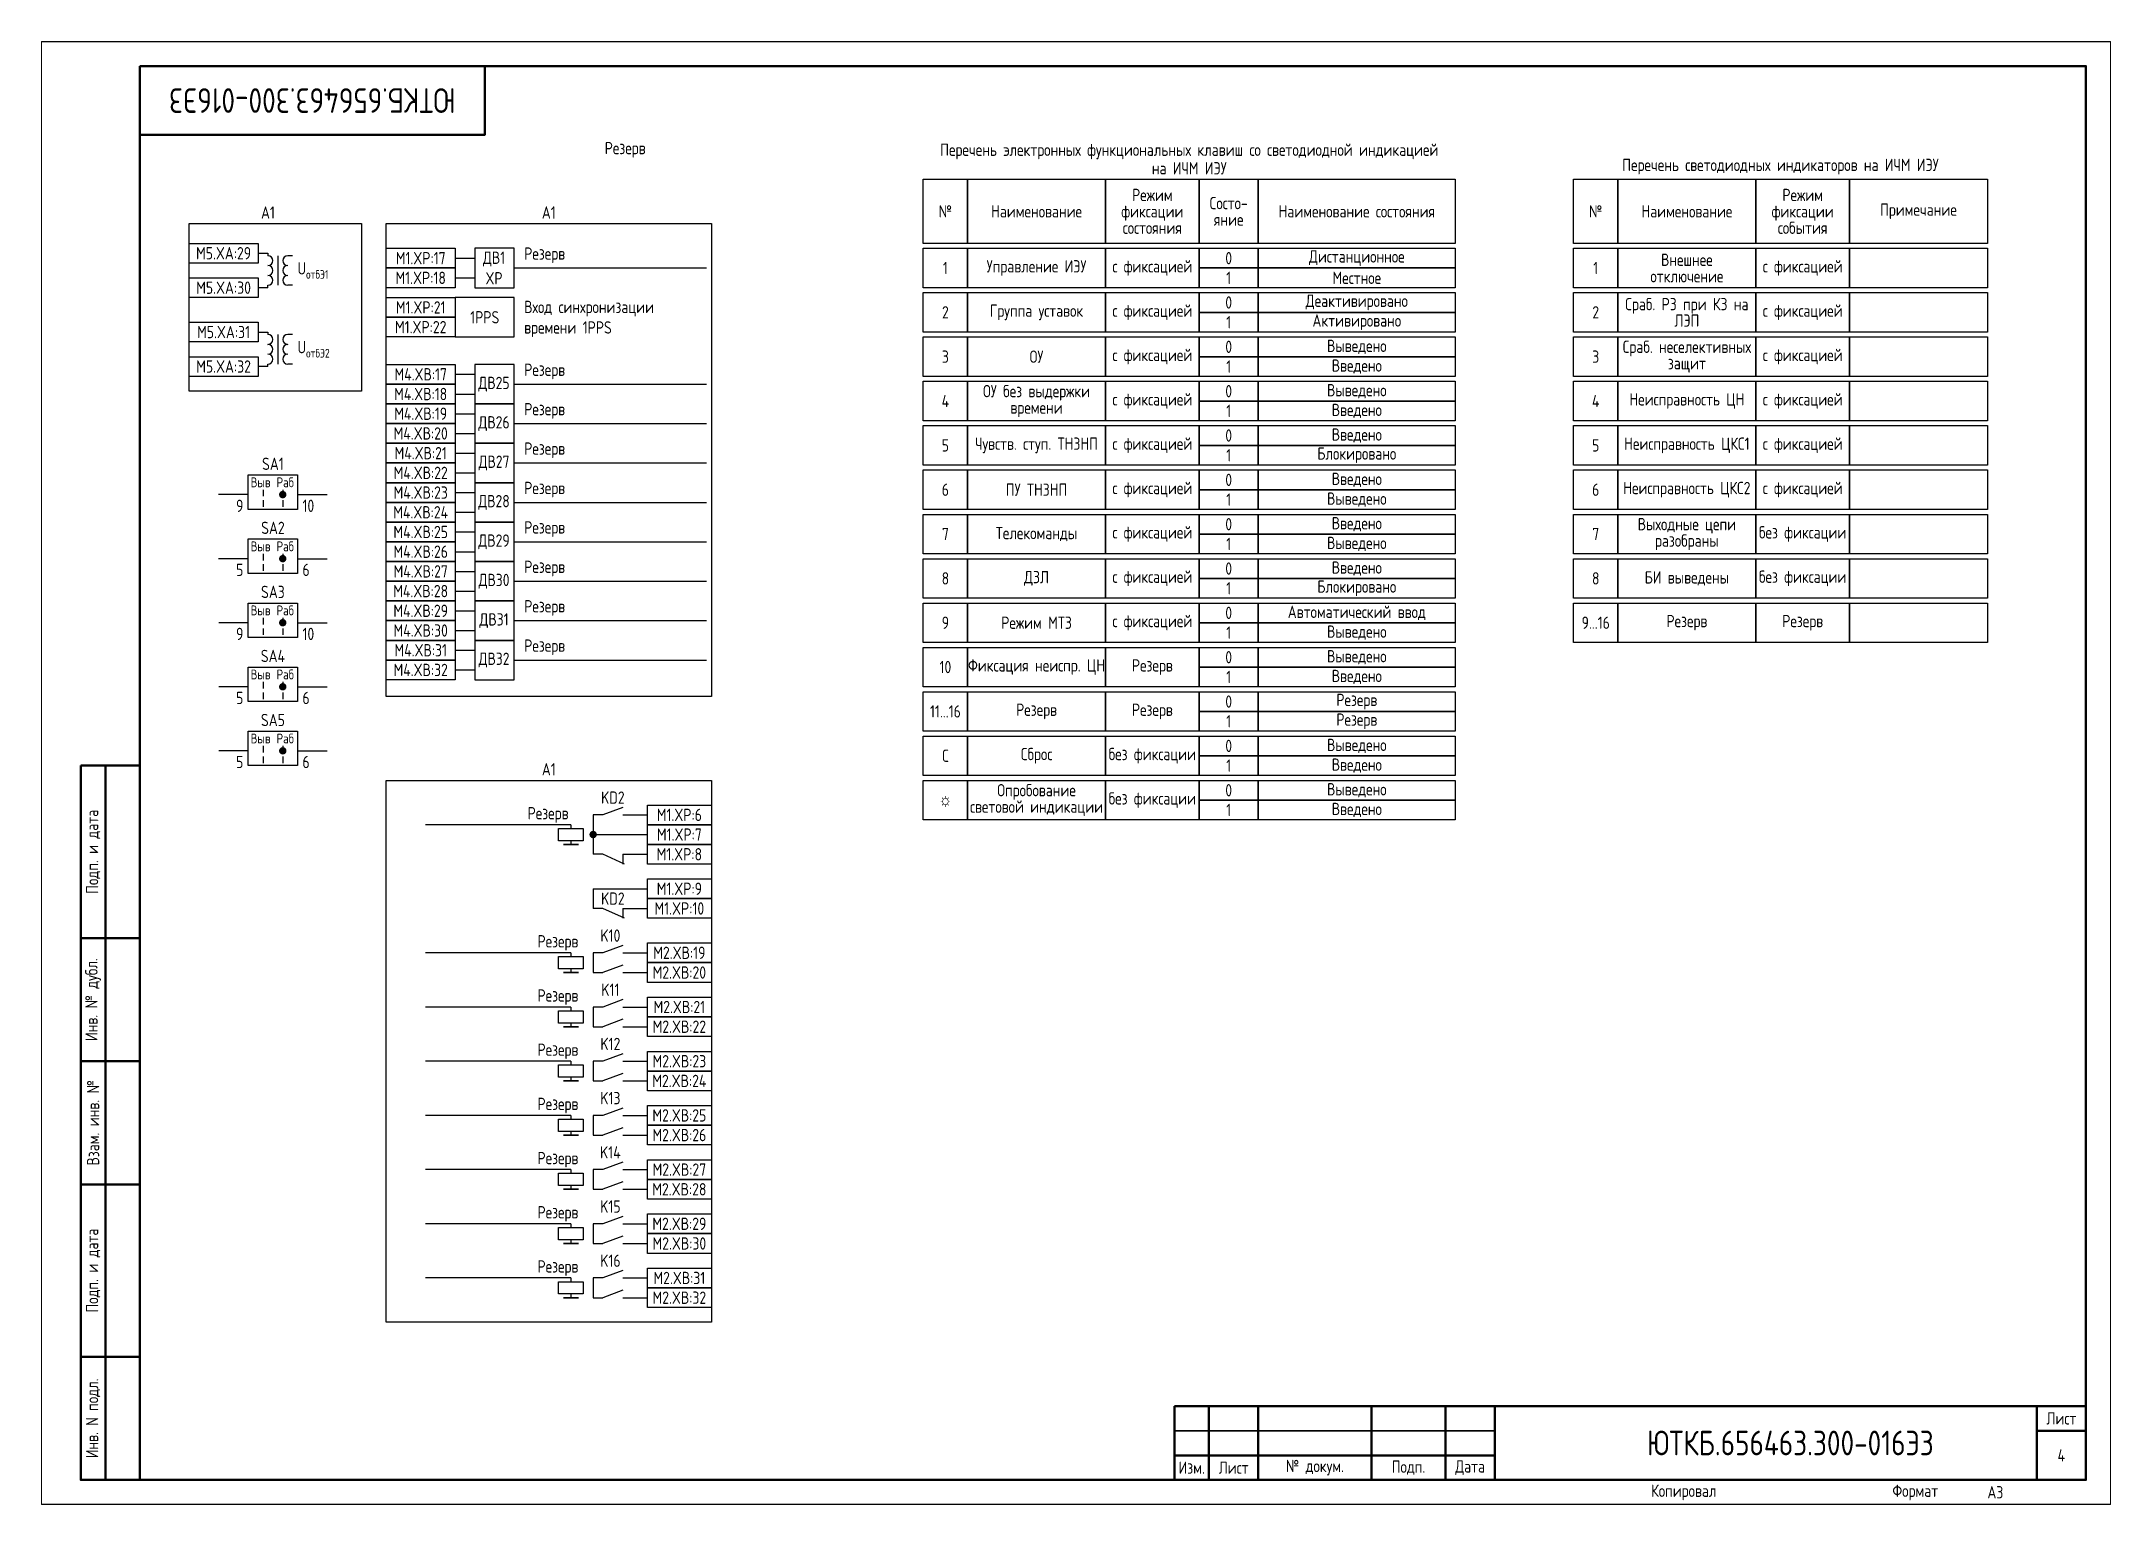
# Paper-space layout 'Лист4' of a CAD drawing. Header units: millimetres, sheet in inches. Extents: x 101.3 to 124.9, y 96.7 to 113.3.
# The model-space entities are those that its viewports show. They can reach past a viewport. Long polylines and large blocks are cut down to what shows.
import ezdxf

# ---------------------------------------------------------------- set-up
doc = ezdxf.new("R2010")
doc.units = ezdxf.units.MM
doc.styles.add('Gost type A_2.5', font='GOST_0.TTF', dxfattribs={"height": 2.5})
doc.styles.add('Gost_type_A', font='GOST_0.TTF')

# ---------------------------------------------------------------- blocks, each defined once
blk = doc.blocks.new('Формат_А3')
blk.add_lwpolyline([(-420, 297), (0, 297), (0, 0), (-420, 0)], close=True)
at = {"lineweight": 50}
blk.add_lwpolyline([(-400, 292), (-5, 292), (-5, 5), (-400, 5)], close=True, dxfattribs=at)
blk = doc.blocks.new('Штамп левый нижний')
at = {"lineweight": 50}
for points in [[(-12, 145), (-7, 145), (-7, 110), (-12, 110)], [(-7, 145), (0, 145), (0, 110), (-7, 110)], [(-12, 110), (-7, 110), (-7, 85), (-12, 85)], [(-7, 110), (0, 110), (0, 85), (-7, 85)], [(-12, 85), (-7, 85), (-7, 60), (-12, 60)], [(-7, 85), (0, 85), (0, 60), (-7, 60)], [(-12, 60), (-7, 60), (-7, 25), (-12, 25)], [(-7, 60), (0, 60), (0, 25), (-7, 25)], [(-12, 25), (-7, 25), (-7, 0), (-12, 0)], [(-7, 25), (0, 25), (0, 0), (-7, 0)]]:
    blk.add_lwpolyline(points, close=True, dxfattribs=at)
at = {"char_height": 2.5, "attachment_point": 5, "rotation": 90, "style": 'Gost_type_A'}
for s, insert, width in [('Подп. и дата', (-9.5, 127.5), 35), ('Инв. № дубл.', (-9.5, 97.5), 25), ('Взам. инв. №', (-9.5, 72.5), 25), ('Подп. и дата', (-9.5, 42.5), 35), ('Инв. N подл.', (-9.5, 12.5), 25)]:
    blk.add_mtext(s, dxfattribs=dict(at, insert=insert, width=width))
blk = doc.blocks.new('Штамп малый нижний')
at = {"lineweight": 50}
for points in [[(-185, 15), (-178, 15), (-178, 5), (-185, 5)], [(-178, 15), (-168, 15), (-168, 5), (-178, 5)], [(-168, 15), (-145, 15), (-145, 5), (-168, 5)], [(-145, 15), (-130, 15), (-130, 5), (-145, 5)], [(-130, 15), (-120, 15), (-120, 5), (-130, 5)], [(-120, 15), (-10, 15), (-10, 0), (-120, 0)], [(-10, 15), (0, 15), (0, 10), (-10, 10)], [(-10, 10), (0, 10), (0, 0), (-10, 0)], [(-185, 5), (-178, 5), (-178, 0), (-185, 0)], [(-178, 5), (-168, 5), (-168, 0), (-178, 0)], [(-168, 5), (-145, 5), (-145, 0), (-168, 0)], [(-145, 5), (-130, 5), (-130, 0), (-145, 0)], [(-130, 5), (-120, 5), (-120, 0), (-130, 0)]]:
    blk.add_lwpolyline(points, close=True, dxfattribs=at)
for points in [[(-185, 15), (-178, 15), (-178, 10), (-185, 10)], [(-178, 15), (-168, 15), (-168, 10), (-178, 10)], [(-168, 15), (-145, 15), (-145, 10), (-168, 10)], [(-145, 15), (-130, 15), (-130, 10), (-145, 10)], [(-130, 15), (-120, 15), (-120, 10), (-130, 10)], [(-185, 10), (-178, 10), (-178, 5), (-185, 5)], [(-178, 10), (-168, 10), (-168, 5), (-178, 5)], [(-168, 10), (-145, 10), (-145, 5), (-168, 5)], [(-145, 10), (-130, 10), (-130, 5), (-145, 5)], [(-130, 10), (-120, 10), (-120, 5), (-130, 5)]]:
    blk.add_lwpolyline(points, close=True)
at = {"char_height": 2.5, "style": 'Gost_type_A'}
for s, insert, width, attachment_point in [('Лист', (-5, 12.5), 10, 5), ('Изм.', (-181.5, 2.5), 7, 5), ('Лист', (-173, 2.5), 10, 5), ('№ докум.', (-156.5, 2.5), 23, 5), ('Подп.', (-137.5, 2.5), 15, 5), ('Дата', (-125, 2.5), 10, 5), ('Копировал', (-75, -2.53), 13.1202, 6), ('Формат', (-30, -2.53), 13.1202, 6)]:
    blk.add_mtext(s, dxfattribs=dict(at, insert=insert, width=width, attachment_point=attachment_point))
blk = doc.blocks.new('Штамп угловой верхний')
at = {"lineweight": 50}
blk.add_lwpolyline([(0, 0), (70, 0), (70, -14), (0, -14)], close=True, dxfattribs=at)
blk = doc.blocks.new('POINT')
at = {"const_width": 0.75}
blk.add_lwpolyline([(-0.375, 0, 1), (0.375, 0, 1)], format="xyb", close=True, dxfattribs=at)
blk = doc.blocks.new('Переключатель_положение')
for p, q in [((2, 1), (2, -0.34)), ((2, -1.14), (2, -2.49))]:
    blk.add_line(p, q)

msp = doc.modelspace()

# ---------------------------------------------------------------- linework, layer by layer
at = {"ltscale": 4}
for p, q in [((1304, 254), (1306, 254)), ((1306, 254), (1306, 253.5)), ((1306, 254), (1306, 253.5)), ((1308, 253.5), (1308, 249.5)), ((1311, 253.5), (1310, 253.5)), ((1308, 251.5), (1308, 247.5)), ((1306, 247), (1304, 247)), ((1306, 247), (1306, 247.5)), ((1311, 247.5), (1310, 247.5)), ((1304, 238), (1306, 238)), ((1306, 238), (1306, 237.5)), ((1306, 238), (1306, 237.5)), ((1308, 237.5), (1308, 233.5)), ((1308, 235.5), (1308, 231.5)), ((1311, 237.5), (1310, 237.5)), ((1306, 231), (1306, 231.5)), ((1311, 231.5), (1310, 231.5)), ((1306, 231), (1304, 231)), ((1302, 205), (1295.99, 205)), ((1312, 205), (1318.01, 205)), ((1302, 192), (1295.99, 192)), ((1312, 192), (1318.01, 192)), ((1302, 179), (1296, 179)), ((1312, 179), (1318, 179)), ((1302, 166), (1296, 166)), ((1312, 166), (1318.01, 166)), ((1302, 153), (1296, 153)), ((1312, 153), (1318.01, 153))]:
    msp.add_line(p, q, dxfattribs=at)
for p, q in [((1344, 253), (1348, 253)), ((1344, 249), (1348, 249)), ((1356, 251), (1395, 251)), ((1344, 229.42), (1348, 229.42)), ((1356, 227.42), (1395, 227.42)), ((1344, 225.42), (1348, 225.42)), ((1344, 221.42), (1348, 221.42)), ((1356, 219.42), (1395, 219.42)), ((1344, 217.42), (1348, 217.42)), ((1344, 213.42), (1348, 213.42)), ((1356, 211.42), (1395, 211.42)), ((1344, 209.42), (1348, 209.42)), ((1344, 205.42), (1348, 205.42)), ((1356, 203.42), (1395, 203.42)), ((1344, 201.42), (1348, 201.42)), ((1344, 197.42), (1348, 197.42)), ((1344, 193.42), (1348, 193.42)), ((1356, 195.42), (1395, 195.42)), ((1344, 189.42), (1348, 189.42)), ((1344, 185.42), (1348, 185.42)), ((1356, 187.42), (1395, 187.42)), ((1344, 181.42), (1348, 181.42)), ((1344, 177.42), (1348, 177.42)), ((1356, 179.42), (1395, 179.42)), ((1344, 173.42), (1348, 173.42)), ((1344, 169.42), (1348, 169.42)), ((1356, 171.42), (1395, 171.42)), ((1367.5, 138), (1338, 138)), ((1367.5, 138), (1367.5, 137.25)), ((1367.5, 134.75), (1367.5, 134)), ((1378, 132), (1378, 130)), ((1372, 125), (1372, 121)), ((1378, 121), (1378, 119)), ((1367.5, 112), (1338, 112)), ((1367.5, 112), (1367.5, 111.25)), ((1367.5, 108.75), (1367.5, 108)), ((1367.5, 101), (1338, 101)), ((1367.5, 101), (1367.5, 100.25)), ((1367.5, 97.75), (1367.5, 97)), ((1367.5, 90), (1338, 90)), ((1367.5, 90), (1367.5, 89.25)), ((1367.5, 86.75), (1367.5, 86)), ((1367.5, 79), (1338, 79)), ((1367.5, 79), (1367.5, 78.25)), ((1367.5, 75.75), (1367.5, 75)), ((1367.5, 68), (1338, 68)), ((1367.5, 68), (1367.5, 67.25)), ((1367.5, 64.75), (1367.5, 64)), ((1367.5, 57), (1338, 57)), ((1367.5, 57), (1367.5, 56.25)), ((1367.5, 53.75), (1367.5, 53)), ((1367.5, 46), (1338, 46)), ((1367.5, 46), (1367.5, 45.25)), ((1367.5, 42.75), (1367.5, 42))]:
    msp.add_line(p, q)
at = {"ltscale": 1.08}
for p, q in [((1374, 140), (1372, 140)), ((1372, 140), (1372, 132)), ((1378, 140), (1383, 140)), ((1372, 136), (1383, 136)), ((1374, 132), (1372, 132)), ((1378, 132), (1383, 132)), ((1372, 125), (1383, 125)), ((1374, 121), (1372, 121)), ((1378, 121), (1383, 121)), ((1374, 112), (1372, 112)), ((1372, 112), (1372, 108)), ((1378, 112), (1383, 112)), ((1372, 108), (1374, 108)), ((1378, 108), (1383, 108)), ((1374, 101), (1372, 101)), ((1372, 101), (1372, 97)), ((1378, 101), (1383, 101)), ((1372, 97), (1374, 97)), ((1378, 97), (1383, 97)), ((1374, 90), (1372, 90)), ((1372, 90), (1372, 86)), ((1378, 90), (1383, 90)), ((1372, 86), (1374, 86)), ((1378, 86), (1383, 86)), ((1374, 79), (1372, 79)), ((1372, 79), (1372, 75)), ((1378, 79), (1383, 79)), ((1372, 75), (1374, 75)), ((1378, 75), (1383, 75)), ((1374, 68), (1372, 68)), ((1372, 68), (1372, 64)), ((1378, 68), (1383, 68)), ((1372, 64), (1374, 64)), ((1378, 64), (1383, 64)), ((1374, 57), (1372, 57)), ((1372, 57), (1372, 53)), ((1378, 57), (1383, 57)), ((1372, 53), (1374, 53)), ((1378, 53), (1383, 53)), ((1374, 46), (1372, 46)), ((1372, 46), (1372, 42)), ((1378, 46), (1383, 46)), ((1372, 42), (1374, 42)), ((1378, 42), (1383, 42))]:
    msp.add_line(p, q, dxfattribs=at)
at = {"ltscale": 4.32}
for p, q in [((1378, 141.5), (1374, 140)), ((1378.39, 130), (1374, 132)), ((1378.39, 119), (1374, 121)), ((1378, 113.5), (1374, 112)), ((1378, 109.5), (1374, 108)), ((1378, 102.5), (1374, 101)), ((1378, 98.5), (1374, 97)), ((1378, 91.5), (1374, 90)), ((1378, 87.5), (1374, 86)), ((1378, 80.5), (1374, 79)), ((1378, 76.5), (1374, 75)), ((1378, 69.5), (1374, 68)), ((1378, 65.5), (1374, 64)), ((1378, 58.5), (1374, 57)), ((1378, 54.5), (1374, 53)), ((1378, 47.5), (1374, 46)), ((1378, 43.5), (1374, 42))]:
    msp.add_line(p, q, dxfattribs=at)
for points in [[(1977, 420), (1977, 0), (1680, 0), (1680, 420)], [(1439, 269), (1448, 269), (1448, 256), (1439, 256)], [(1448, 269), (1476, 269), (1476, 256), (1448, 256)], [(1476, 269), (1495, 269), (1495, 256), (1476, 256)], [(1495, 269), (1507, 269), (1507, 256), (1495, 256)], [(1507, 269), (1547, 269), (1547, 256), (1507, 256)], [(1571, 269), (1580, 269), (1580, 256), (1571, 256)], [(1580, 269), (1608, 269), (1608, 256), (1580, 256)], [(1608, 269), (1627, 269), (1627, 256), (1608, 256)], [(1627, 269), (1655, 269), (1655, 256), (1627, 256)], [(1290, 260), (1325, 260), (1325, 226), (1290, 226)], [(1330, 260), (1396, 260), (1396, 164), (1330, 164)], [(1290, 256), (1304, 256), (1304, 252), (1290, 252)], [(1330, 255), (1344, 255), (1344, 251), (1330, 251)], [(1439, 255), (1448, 255), (1448, 247), (1439, 247)], [(1448, 255), (1476, 255), (1476, 247), (1448, 247)], [(1476, 255), (1495, 255), (1495, 247), (1476, 247)], [(1495, 255), (1507, 255), (1507, 251), (1495, 251)], [(1507, 255), (1547, 255), (1547, 251), (1507, 251)], [(1571, 255), (1580, 255), (1580, 247), (1571, 247)], [(1580, 255), (1608, 255), (1608, 247), (1580, 247)], [(1608, 255), (1627, 255), (1627, 247), (1608, 247)], [(1627, 255), (1655, 255), (1655, 247), (1627, 247)], [(1290, 249), (1304, 249), (1304, 245), (1290, 245)], [(1330, 251), (1344, 251), (1344, 247), (1330, 247)], [(1495, 251), (1507, 251), (1507, 247), (1495, 247)], [(1507, 251), (1547, 251), (1547, 247), (1507, 247)], [(1330, 245), (1344, 245), (1344, 241), (1330, 241)], [(1439, 246), (1448, 246), (1448, 238), (1439, 238)], [(1448, 246), (1476, 246), (1476, 238), (1448, 238)], [(1476, 246), (1495, 246), (1495, 238), (1476, 238)], [(1495, 246), (1507, 246), (1507, 242), (1495, 242)], [(1507, 246), (1547, 246), (1547, 242), (1507, 242)], [(1571, 246), (1580, 246), (1580, 238), (1571, 238)], [(1580, 246), (1608, 246), (1608, 238), (1580, 238)], [(1608, 246), (1627, 246), (1627, 238), (1608, 238)], [(1627, 246), (1655, 246), (1655, 238), (1627, 238)], [(1290, 240), (1304, 240), (1304, 236), (1290, 236)], [(1330, 241), (1344, 241), (1344, 237), (1330, 237)], [(1495, 242), (1507, 242), (1507, 238), (1495, 238)], [(1507, 242), (1547, 242), (1547, 238), (1507, 238)], [(1439, 237), (1448, 237), (1448, 229), (1439, 229)], [(1448, 237), (1476, 237), (1476, 229), (1448, 229)], [(1476, 237), (1495, 237), (1495, 229), (1476, 229)], [(1495, 237), (1507, 237), (1507, 233), (1495, 233)], [(1507, 237), (1547, 237), (1547, 233), (1507, 233)], [(1571, 237), (1580, 237), (1580, 229), (1571, 229)], [(1580, 237), (1608, 237), (1608, 229), (1580, 229)], [(1608, 237), (1627, 237), (1627, 229), (1608, 229)], [(1627, 237), (1655, 237), (1655, 229), (1627, 229)], [(1290, 233), (1304, 233), (1304, 229), (1290, 229)], [(1330, 231.42), (1344, 231.42), (1344, 227.42), (1330, 227.42)], [(1495, 233), (1507, 233), (1507, 229), (1495, 229)], [(1507, 233), (1547, 233), (1547, 229), (1507, 229)], [(1330, 227.42), (1344, 227.42), (1344, 223.42), (1330, 223.42)], [(1439, 228), (1448, 228), (1448, 220), (1439, 220)], [(1448, 228), (1476, 228), (1476, 220), (1448, 220)], [(1476, 228), (1495, 228), (1495, 220), (1476, 220)], [(1495, 228), (1507, 228), (1507, 224), (1495, 224)], [(1507, 228), (1547, 228), (1547, 224), (1507, 224)], [(1571, 228), (1580, 228), (1580, 220), (1571, 220)], [(1580, 228), (1608, 228), (1608, 220), (1580, 220)], [(1608, 228), (1627, 228), (1627, 220), (1608, 220)], [(1627, 228), (1655, 228), (1655, 220), (1627, 220)], [(1330, 223.42), (1344, 223.42), (1344, 219.42), (1330, 219.42)], [(1495, 224), (1507, 224), (1507, 220), (1495, 220)], [(1507, 224), (1547, 224), (1547, 220), (1507, 220)], [(1330, 219.42), (1344, 219.42), (1344, 215.42), (1330, 215.42)], [(1439, 219), (1448, 219), (1448, 211), (1439, 211)], [(1448, 219), (1476, 219), (1476, 211), (1448, 211)], [(1476, 219), (1495, 219), (1495, 211), (1476, 211)], [(1495, 219), (1507, 219), (1507, 215), (1495, 215)], [(1507, 219), (1547, 219), (1547, 215), (1507, 215)], [(1571, 219), (1580, 219), (1580, 211), (1571, 211)], [(1580, 219), (1608, 219), (1608, 211), (1580, 211)], [(1608, 219), (1627, 219), (1627, 211), (1608, 211)], [(1627, 219), (1655, 219), (1655, 211), (1627, 211)], [(1330, 215.42), (1344, 215.42), (1344, 211.42), (1330, 211.42)], [(1495, 215), (1507, 215), (1507, 211), (1495, 211)], [(1507, 215), (1547, 215), (1547, 211), (1507, 211)], [(1330, 211.42), (1344, 211.42), (1344, 207.42), (1330, 207.42)], [(1439, 210), (1448, 210), (1448, 202), (1439, 202)], [(1448, 210), (1476, 210), (1476, 202), (1448, 202)], [(1476, 210), (1495, 210), (1495, 202), (1476, 202)], [(1495, 210), (1507, 210), (1507, 206), (1495, 206)], [(1507, 210), (1547, 210), (1547, 206), (1507, 206)], [(1302, 209), (1312, 209), (1312, 202), (1302, 202)], [(1330, 207.42), (1344, 207.42), (1344, 203.42), (1330, 203.42)], [(1495, 206), (1507, 206), (1507, 202), (1495, 202)], [(1507, 206), (1547, 206), (1547, 202), (1507, 202)], [(1571, 210), (1580, 210), (1580, 202), (1571, 202)], [(1580, 210), (1608, 210), (1608, 202), (1580, 202)], [(1608, 210), (1627, 210), (1627, 202), (1608, 202)], [(1627, 210), (1655, 210), (1655, 202), (1627, 202)], [(1330, 203.42), (1344, 203.42), (1344, 199.42), (1330, 199.42)], [(1330, 199.42), (1344, 199.42), (1344, 195.42), (1330, 195.42)], [(1439, 201), (1448, 201), (1448, 193), (1439, 193)], [(1448, 201), (1476, 201), (1476, 193), (1448, 193)], [(1476, 201), (1495, 201), (1495, 193), (1476, 193)], [(1495, 201), (1507, 201), (1507, 197), (1495, 197)], [(1507, 201), (1547, 201), (1547, 197), (1507, 197)], [(1571, 201), (1580, 201), (1580, 193), (1571, 193)], [(1580, 201), (1608, 201), (1608, 193), (1580, 193)], [(1608, 201), (1627, 201), (1627, 193), (1608, 193)], [(1627, 201), (1655, 201), (1655, 193), (1627, 193)], [(1302, 196), (1312, 196), (1312, 189), (1302, 189)], [(1330, 195.42), (1344, 195.42), (1344, 191.42), (1330, 191.42)], [(1495, 197), (1507, 197), (1507, 193), (1495, 193)], [(1507, 197), (1547, 197), (1547, 193), (1507, 193)], [(1330, 191.42), (1344, 191.42), (1344, 187.42), (1330, 187.42)], [(1439, 192), (1448, 192), (1448, 184), (1439, 184)], [(1448, 192), (1476, 192), (1476, 184), (1448, 184)], [(1476, 192), (1495, 192), (1495, 184), (1476, 184)], [(1495, 192), (1507, 192), (1507, 188), (1495, 188)], [(1507, 192), (1547, 192), (1547, 188), (1507, 188)], [(1571, 192), (1580, 192), (1580, 184), (1571, 184)], [(1580, 192), (1608, 192), (1608, 184), (1580, 184)], [(1608, 192), (1627, 192), (1627, 184), (1608, 184)], [(1627, 192), (1655, 192), (1655, 184), (1627, 184)], [(1330, 187.42), (1344, 187.42), (1344, 183.42), (1330, 183.42)], [(1495, 188), (1507, 188), (1507, 184), (1495, 184)], [(1507, 188), (1547, 188), (1547, 184), (1507, 184)], [(1302, 183), (1312, 183), (1312, 176), (1302, 176)], [(1330, 183.42), (1344, 183.42), (1344, 179.42), (1330, 179.42)], [(1439, 183), (1448, 183), (1448, 175), (1439, 175)], [(1448, 183), (1476, 183), (1476, 175), (1448, 175)], [(1476, 183), (1495, 183), (1495, 175), (1476, 175)], [(1495, 183), (1507, 183), (1507, 179), (1495, 179)], [(1507, 183), (1547, 183), (1547, 179), (1507, 179)], [(1571, 183), (1580, 183), (1580, 175), (1571, 175)], [(1580, 183), (1608, 183), (1608, 175), (1580, 175)], [(1608, 183), (1627, 183), (1627, 175), (1608, 175)], [(1627, 183), (1655, 183), (1655, 175), (1627, 175)], [(1330, 179.42), (1344, 179.42), (1344, 175.42), (1330, 175.42)], [(1495, 179), (1507, 179), (1507, 175), (1495, 175)], [(1507, 179), (1547, 179), (1547, 175), (1507, 175)], [(1330, 175.42), (1344, 175.42), (1344, 171.42), (1330, 171.42)], [(1439, 174), (1448, 174), (1448, 166), (1439, 166)], [(1448, 174), (1476, 174), (1476, 166), (1448, 166)], [(1476, 174), (1495, 174), (1495, 166), (1476, 166)], [(1495, 174), (1507, 174), (1507, 170), (1495, 170)], [(1507, 174), (1547, 174), (1547, 170), (1507, 170)], [(1302, 170), (1312, 170), (1312, 163), (1302, 163)], [(1330, 171.42), (1344, 171.42), (1344, 167.42), (1330, 167.42)], [(1495, 170), (1507, 170), (1507, 166), (1495, 166)], [(1507, 170), (1547, 170), (1547, 166), (1507, 166)], [(1439, 165), (1448, 165), (1448, 157), (1439, 157)], [(1448, 165), (1476, 165), (1476, 157), (1448, 157)], [(1476, 165), (1495, 165), (1495, 157), (1476, 157)], [(1495, 165), (1507, 165), (1507, 161), (1495, 161)], [(1507, 165), (1547, 165), (1547, 161), (1507, 161)], [(1495, 161), (1507, 161), (1507, 157), (1495, 157)], [(1507, 161), (1547, 161), (1547, 157), (1507, 157)], [(1302, 157), (1312, 157), (1312, 150), (1302, 150)], [(1439, 156), (1448, 156), (1448, 148), (1439, 148)], [(1448, 156), (1476, 156), (1476, 148), (1448, 148)], [(1476, 156), (1495, 156), (1495, 148), (1476, 148)], [(1495, 156), (1507, 156), (1507, 152), (1495, 152)], [(1507, 156), (1547, 156), (1547, 152), (1507, 152)], [(1495, 152), (1507, 152), (1507, 148), (1495, 148)], [(1507, 152), (1547, 152), (1547, 148), (1507, 148)], [(1439, 147), (1448, 147), (1448, 139), (1439, 139)], [(1448, 147), (1476, 147), (1476, 139), (1448, 139)], [(1476, 147), (1495, 147), (1495, 139), (1476, 139)], [(1495, 147), (1507, 147), (1507, 143), (1495, 143)], [(1507, 147), (1547, 147), (1547, 143), (1507, 143)], [(1330, 147), (1396, 147), (1396, 37), (1330, 37)], [(1495, 143), (1507, 143), (1507, 139), (1495, 139)], [(1507, 143), (1547, 143), (1547, 139), (1507, 139)], [(1383, 142), (1396, 142), (1396, 138), (1383, 138)], [(1370, 137.25), (1370, 134.75), (1365, 134.75), (1365, 137.25)], [(1383, 138), (1396, 138), (1396, 134), (1383, 134)], [(1369, 134), (1366, 134)], [(1383, 134), (1396, 134), (1396, 130), (1383, 130)], [(1383, 127), (1396, 127), (1396, 123), (1383, 123)], [(1383, 123), (1396, 123), (1396, 119), (1383, 119)], [(1383, 114), (1396, 114), (1396, 110), (1383, 110)], [(1370, 111.25), (1370, 108.75), (1365, 108.75), (1365, 111.25)], [(1383, 110), (1396, 110), (1396, 106), (1383, 106)], [(1369, 108), (1366, 108)], [(1383, 103), (1396, 103), (1396, 99), (1383, 99)], [(1370, 100.25), (1370, 97.75), (1365, 97.75), (1365, 100.25)], [(1369, 97), (1366, 97)], [(1383, 99), (1396, 99), (1396, 95), (1383, 95)], [(1370, 89.25), (1370, 86.75), (1365, 86.75), (1365, 89.25)], [(1383, 92), (1396, 92), (1396, 88), (1383, 88)], [(1369, 86), (1366, 86)], [(1383, 88), (1396, 88), (1396, 84), (1383, 84)], [(1383, 81), (1396, 81), (1396, 77), (1383, 77)], [(1370, 78.25), (1370, 75.75), (1365, 75.75), (1365, 78.25)], [(1383, 77), (1396, 77), (1396, 73), (1383, 73)], [(1369, 75), (1366, 75)], [(1370, 67.25), (1370, 64.75), (1365, 64.75), (1365, 67.25)], [(1383, 70), (1396, 70), (1396, 66), (1383, 66)], [(1369, 64), (1366, 64)], [(1383, 66), (1396, 66), (1396, 62), (1383, 62)], [(1383, 59), (1396, 59), (1396, 55), (1383, 55)], [(1370, 56.25), (1370, 53.75), (1365, 53.75), (1365, 56.25)], [(1383, 55), (1396, 55), (1396, 51), (1383, 51)], [(1369, 53), (1366, 53)], [(1383, 48), (1396, 48), (1396, 44), (1383, 44)], [(1370, 45.25), (1370, 42.75), (1365, 42.75), (1365, 45.25)], [(1383, 44), (1396, 44), (1396, 40), (1383, 40)], [(1369, 42), (1366, 42)]]:
    msp.add_lwpolyline(points, close=True)
at = {"ltscale": 4}
for points in [[(1348, 247), (1356, 247), (1356, 255), (1348, 255)], [(1344, 237), (1356, 237), (1356, 245), (1344, 245)], [(1348, 223.42), (1356, 223.42), (1356, 231.42), (1348, 231.42)], [(1348, 215.42), (1356, 215.42), (1356, 223.42), (1348, 223.42)], [(1348, 207.42), (1356, 207.42), (1356, 215.42), (1348, 215.42)], [(1348, 199.42), (1356, 199.42), (1356, 207.42), (1348, 207.42)], [(1348, 191.42), (1356, 191.42), (1356, 199.42), (1348, 199.42)], [(1348, 183.42), (1356, 183.42), (1356, 191.42), (1348, 191.42)], [(1348, 175.42), (1356, 175.42), (1356, 183.42), (1348, 183.42)], [(1348, 167.42), (1356, 167.42), (1356, 175.42), (1348, 175.42)]]:
    msp.add_lwpolyline(points, close=True, dxfattribs=at)
for centre, start, end in [((1306, 252.5), 270, 90), ((1310, 252.5), 90, 270), ((1310, 252.5), 90, 270), ((1306, 250.5), 270, 90), ((1306, 248.5), 270, 90), ((1310, 250.5), 90, 270), ((1310, 250.5), 90, 270), ((1310, 248.5), 90, 270), ((1306, 236.5), 270, 90), ((1306, 234.5), 270, 90), ((1310, 236.5), 90, 270), ((1310, 236.5), 90, 270), ((1310, 234.5), 90, 270), ((1310, 234.5), 90, 270), ((1306, 232.5), 270, 90), ((1310, 232.5), 90, 270)]:
    msp.add_arc(centre, 1, start, end, dxfattribs=at)

# ---------------------------------------------------------------- block references
at = {"color": 1}
for name, p in [('Формат_А3', (1260, 0)), ('Формат_А3', (1680, 0)), ('Штамп левый нижний', (1280, 5))]:
    msp.add_blockref(name, p, dxfattribs=at)
for name, p in [('Штамп угловой верхний', (1280, 292)), ('Переключатель_положение', (1303, 205)), ('Переключатель_положение', (1307, 205)), ('POINT', (1309, 205)), ('Переключатель_положение', (1303, 192)), ('POINT', (1309, 192)), ('Переключатель_положение', (1307, 192)), ('Переключатель_положение', (1303, 179)), ('POINT', (1309, 179)), ('Переключатель_положение', (1307, 179)), ('Переключатель_положение', (1303, 166)), ('POINT', (1309, 166)), ('Переключатель_положение', (1307, 166)), ('Переключатель_положение', (1303, 153)), ('POINT', (1309, 153)), ('Переключатель_положение', (1307, 153)), ('POINT', (1372, 136)), ('Штамп малый нижний', (1675, 5))]:
    msp.add_blockref(name, p)

# ---------------------------------------------------------------- texts
at = {"insert": (1315, 285), "char_height": 5, "width": 70, "attachment_point": 5, "rotation": 180, "style": 'Gost_type_A'}
msp.add_mtext('ЮТКБ.656463.300-016Э3', dxfattribs=at)
at = {"char_height": 2.5}
for s, insert, width, attachment_point, line_spacing_factor, style in [('Резерв', (1378.5, 275), 197, 5, 0.9, 'Gost_type_A'), ('Перечень электронных функциональных клавиш со светодиодной индикацией\\Pна ИЧМ ИЭУ', (1493, 270), 108, 8, 0.9, 'Gost_type_A'), ('Перечень светодиодных индикаторов на ИЧМ ИЭУ', (1613, 270), 84, 8, 0.9, 'Gost_type_A'), ('Режим\\Pфиксации состояния', (1485.5, 262.5), 19, 5, 0.8, 'Gost_type_A'), ('Состо- яние', (1501, 262.5), 12, 5, 0.8, 'Gost_type_A'), ('Режим\\Pфиксации события', (1617.5, 262.5), 19, 5, 0.8, 'Gost_type_A'), ('A1', (1306, 261), 32, 8, 0.9, 'Gost_type_A'), ('A1', (1363, 261), 66, 8, 0.9, 'Gost_type_A'), ('№ ', (1443.5, 262.5), 9, 5, 0.8, 'Gost_type_A'), ('Наименование ', (1462, 262.5), 28, 5, 0.8, 'Gost_type_A'), ('Наименование состояния ', (1527, 262.5), 40, 5, 0.8, 'Gost_type_A'), ('№ ', (1575.5, 262.5), 9, 5, 0.8, 'Gost_type_A'), ('Наименование ', (1594, 262.5), 28, 5, 0.8, 'Gost_type_A'), ('Примечание', (1641, 262.5), 28, 5, 0.8, 'Gost_type_A'), ('1', (1443.5, 251), 9, 5, 0.8, 'Gost_type_A'), ('Управление ИЭУ', (1462, 251), 28, 5, 0.8, 'Gost_type_A'), ('с фиксацией', (1485.5, 251), 19, 5, 0.8, 'Gost_type_A'), ('0', (1501, 253), 12, 5, 0.8, 'Gost_type_A'), ('Дистанционное', (1527, 253), 40, 5, 0.8, 'Gost_type_A'), ('1', (1575.5, 251), 9, 5, 0.8, 'Gost_type_A'), ('Внешнее\\Pотключение ', (1594, 251), 28, 5, 0.8, 'Gost_type_A'), ('с фиксацией', (1617.5, 251), 19, 5, 0.8, 'Gost_type_A'), ('1', (1501, 249), 12, 5, 0.8, 'Gost_type_A'), ('Местное', (1527, 249), 40, 5, 0.8, 'Gost_type_A'), ('с фиксацией', (1485.5, 242), 19, 5, 0.8, 'Gost_type_A'), ('0', (1501, 244), 12, 5, 0.8, 'Gost_type_A'), ('Деактивировано', (1527, 244), 40, 5, 0.8, 'Gost_type_A'), ('Сраб. РЗ при КЗ на ЛЭП ', (1594, 242), 28, 5, 0.8, 'Gost_type_A'), ('с фиксацией', (1617.5, 242), 19, 5, 0.8, 'Gost_type_A'), ('2', (1443.5, 242), 9, 5, 0.8, 'Gost_type_A'), ('Группа уставок', (1462, 242), 28, 5, 0.8, 'Gost_type_A'), ('1', (1501, 240), 12, 5, 0.8, 'Gost_type_A'), ('Активировано', (1527, 240), 40, 5, 0.8, 'Gost_type_A'), ('2', (1575.5, 242), 9, 5, 0.8, 'Gost_type_A'), ('0', (1501, 235), 12, 5, 0.8, 'Gost_type_A'), ('Выведено', (1527, 235), 40, 5, 0.8, 'Gost_type_A'), ('Сраб. неселективных защит ', (1594, 233), 28, 5, 0.8, 'Gost_type_A'), ('3', (1443.5, 233), 9, 5, 0.8, 'Gost_type_A'), ('ОУ', (1462, 233), 28, 5, 0.8, 'Gost_type_A'), ('с фиксацией', (1485.5, 233), 19, 5, 0.8, 'Gost_type_A'), ('1', (1501, 231), 12, 5, 0.8, 'Gost_type_A'), ('Введено', (1527, 231), 40, 5, 0.8, 'Gost_type_A'), ('3', (1575.5, 233), 9, 5, 0.8, 'Gost_type_A'), ('с фиксацией', (1617.5, 233), 19, 5, 0.8, 'Gost_type_A'), ('ОУ без выдержки времени ', (1462, 224), 28, 5, 0.8, 'Gost type A_2.5'), ('0', (1501, 226), 12, 5, 0.8, 'Gost_type_A'), ('Выведено', (1527, 226), 40, 5, 0.8, 'Gost_type_A'), ('4', (1443.5, 224), 9, 5, 0.8, 'Gost_type_A'), ('с фиксацией', (1485.5, 224), 19, 5, 0.8, 'Gost_type_A'), ('1', (1501, 222), 12, 5, 0.8, 'Gost_type_A'), ('Введено', (1527, 222), 40, 5, 0.8, 'Gost_type_A'), ('4', (1575.5, 224), 9, 5, 0.8, 'Gost_type_A'), ('Неисправность ЦН ', (1594, 224), 28, 5, 0.8, 'Gost_type_A'), ('с фиксацией', (1617.5, 224), 19, 5, 0.8, 'Gost_type_A'), ('Введено', (1527, 217), 40, 5, 0.8, 'Gost_type_A'), ('5', (1443.5, 215), 9, 5, 0.8, 'Gost_type_A'), ('{\\C256;Чувств. ступ. ТНЗНП }', (1462, 215), 28, 5, 0.8, 'Gost type A_2.5'), ('с фиксацией', (1485.5, 215), 19, 5, 0.8, 'Gost_type_A'), ('0', (1501, 217), 12, 5, 0.8, 'Gost_type_A'), ('1', (1501, 213), 12, 5, 0.8, 'Gost_type_A'), ('Блокировано ', (1527, 213), 40, 5, 0.8, 'Gost_type_A'), ('5', (1575.5, 215), 9, 5, 0.8, 'Gost_type_A'), ('Неисправность ЦКС1  ', (1594, 215), 28, 5, 0.8, 'Gost_type_A'), ('с фиксацией', (1617.5, 215), 19, 5, 0.8, 'Gost_type_A'), ('6', (1443.5, 206), 9, 5, 0.8, 'Gost_type_A'), ('ПУ ТНЗНП ', (1462, 206), 28, 5, 0.8, 'Gost_type_A'), ('с фиксацией', (1485.5, 206), 19, 5, 0.8, 'Gost_type_A'), ('0', (1501, 208), 12, 5, 0.8, 'Gost_type_A'), ('Введено', (1527, 208), 40, 5, 0.8, 'Gost_type_A'), ('6', (1575.5, 206), 9, 5, 0.8, 'Gost_type_A'), ('Неисправность ЦКС2', (1594, 206), 28, 5, 0.8, 'Gost_type_A'), ('с фиксацией', (1617.5, 206), 19, 5, 0.8, 'Gost_type_A'), ('1', (1501, 204), 12, 5, 0.8, 'Gost_type_A'), ('Выведено', (1527, 204), 40, 5, 0.8, 'Gost_type_A'), ('7', (1443.5, 197), 9, 5, 0.8, 'Gost_type_A'), ('Телекоманды', (1462, 197), 28, 5, 0.8, 'Gost_type_A'), ('с фиксацией', (1485.5, 197), 19, 5, 0.8, 'Gost_type_A'), ('0', (1501, 199), 12, 5, 0.8, 'Gost_type_A'), ('Введено', (1527, 199), 40, 5, 0.8, 'Gost_type_A'), ('7', (1575.5, 197), 9, 5, 0.8, 'Gost_type_A'), ('Выходные цепи разобраны ', (1594, 197), 28, 5, 0.8, 'Gost_type_A'), ('без фиксации', (1617.5, 197), 19, 5, 0.8, 'Gost_type_A'), ('1', (1501, 195), 12, 5, 0.8, 'Gost_type_A'), ('Выведено', (1527, 195), 40, 5, 0.8, 'Gost_type_A'), ('8', (1443.5, 188), 9, 5, 0.8, 'Gost_type_A'), ('ДЗЛ', (1462, 188), 28, 5, 0.8, 'Gost_type_A'), ('с фиксацией', (1485.5, 188), 19, 5, 0.8, 'Gost_type_A'), ('0', (1501, 190), 12, 5, 0.8, 'Gost_type_A'), ('Введено', (1527, 190), 40, 5, 0.8, 'Gost_type_A'), ('8', (1575.5, 188), 9, 5, 0.8, 'Gost_type_A'), ('БИ выведены ', (1594, 188), 28, 5, 0.8, 'Gost_type_A'), ('без фиксации', (1617.5, 188), 19, 5, 0.8, 'Gost_type_A'), ('1', (1501, 186), 12, 5, 0.8, 'Gost_type_A'), ('Блокировано ', (1527, 186), 40, 5, 0.8, 'Gost_type_A'), ('с фиксацией', (1485.5, 179), 19, 5, 0.8, 'Gost_type_A'), ('0', (1501, 181), 12, 5, 0.8, 'Gost_type_A'), ('Автоматический ввод ', (1527, 181), 40, 5, 0.8, 'Gost_type_A'), ('9', (1443.5, 179), 9, 5, 0.8, 'Gost_type_A'), ('Режим МТЗ ', (1462, 179), 28, 5, 0.8, 'Gost_type_A'), ('1', (1501, 177), 12, 5, 0.8, 'Gost_type_A'), ('Выведено ', (1527, 177), 40, 5, 0.8, 'Gost_type_A'), ('9...16', (1575.5, 179), 9, 5, 0.8, 'Gost_type_A'), ('Резерв', (1594, 179), 28, 5, 0.8, 'Gost_type_A'), ('Резерв', (1617.5, 179), 19, 5, 0.8, 'Gost_type_A'), ('0', (1501, 172), 12, 5, 0.8, 'Gost_type_A'), ('Выведено', (1527, 172), 40, 5, 0.8, 'Gost_type_A'), ('10', (1443.5, 170), 9, 5, 0.8, 'Gost_type_A'), ('Фиксация неиспр. ЦН ', (1462, 170), 28, 5, 0.8, 'Gost_type_A'), ('Резерв', (1485.5, 170), 19, 5, 0.8, 'Gost_type_A'), ('1', (1501, 168), 12, 5, 0.8, 'Gost_type_A'), ('Введено', (1527, 168), 40, 5, 0.8, 'Gost_type_A'), ('0', (1501, 163), 12, 5, 0.8, 'Gost_type_A'), ('Резерв', (1527, 163), 40, 5, 0.8, 'Gost_type_A'), ('11...16', (1443.5, 161), 9, 5, 0.8, 'Gost_type_A'), ('Резерв', (1462, 161), 28, 5, 0.8, 'Gost_type_A'), ('Резерв', (1485.5, 161), 19, 5, 0.8, 'Gost_type_A'), ('1', (1501, 159), 12, 5, 0.8, 'Gost_type_A'), ('Резерв', (1527, 159), 40, 5, 0.8, 'Gost_type_A'), ('Выведено', (1527, 154), 40, 5, 0.8, 'Gost_type_A'), ('C', (1443.5, 152), 9, 5, 0.8, 'Gost_type_A'), ('Сброс', (1462, 152), 28, 5, 0.8, 'Gost_type_A'), ('без фиксации', (1485.5, 152), 19, 5, 0.8, 'Gost_type_A'), ('0', (1501, 154), 12, 5, 0.8, 'Gost_type_A'), ('1', (1501, 150), 12, 5, 0.8, 'Gost_type_A'), ('Введено', (1527, 150), 40, 5, 0.8, 'Gost_type_A'), ('A1', (1363, 148), 66, 8, 0.9, 'Gost_type_A'), ('☼', (1443.5, 143), 9, 5, 0.8, 'Gost_type_A'), ('Опробование световой индикации', (1462, 143), 28, 5, 0.8, 'Gost_type_A'), ('без фиксации', (1485.5, 143), 19, 5, 0.8, 'Gost_type_A'), ('0', (1501, 145), 12, 5, 0.8, 'Gost_type_A'), ('Выведено', (1527, 145), 40, 5, 0.8, 'Gost_type_A'), ('Резерв', (1367, 140), 37, 6, 0.8, 'Gost_type_A'), ('1', (1501, 141), 12, 5, 0.8, 'Gost_type_A'), ('Введено', (1527, 141), 40, 5, 0.8, 'Gost_type_A')]:
    msp.add_mtext(s, dxfattribs=dict(at, insert=insert, width=width, attachment_point=attachment_point, line_spacing_factor=line_spacing_factor, style=style))
at = {"style": 'Gost_type_A'}
for s, insert, char_height, width, attachment_point in [('M5.XA:29', (1296.99, 254), 2.5, 14.018, 5), ('\\A1;U{\\H0.7x;\\S^ отбЭ1;}', (1312, 250.5), 2.5, 12, 4), ('M1.XP:17', (1337, 253), 2.5, 14, 5), ('ДВ1 XP', (1351.88, 251), 2.5, 7.7588, 5), ('Резерв', (1358, 252), 2.5, 27.8465, 7), ('M5.XA:30', (1296.99, 247), 2.5, 14.018, 5), ('M1.XP:18', (1337, 249), 2.5, 14, 5), ('M1.XP:21', (1337, 243), 2.5, 14, 5), ('Вход синхронизации\\Pвремени 1PPS', (1358, 237), 2.5, 35.9749, 7), ('M1.XP:22', (1337, 239), 2.5, 14, 5), ('1PPS', (1350, 241), 2.5, 12, 5), ('M5.XA:31', (1296.99, 238), 2.5, 14.018, 5), ('\\A1;U{\\H0.7x;\\S^ отбЭ2;}', (1312, 234.5), 2.5, 12, 4), ('M5.XA:32', (1296.99, 231), 2.5, 14.018, 5), ('Резерв', (1358, 228.42), 2.5, 27.8465, 7), ('M4.XВ:17', (1337, 229.42), 2.5, 14, 5), ('ДВ25', (1351.88, 227.42), 2.5, 7.7588, 5), ('M4.XВ:18', (1337, 225.42), 2.5, 14, 5), ('M4.XВ:19', (1337, 221.42), 2.5, 14, 5), ('Резерв', (1358, 220.42), 2.5, 27.8465, 7), ('M4.XВ:20', (1337, 217.42), 2.5, 14, 5), ('ДВ26', (1351.88, 219.42), 2.5, 7.7588, 5), ('M4.XВ:21', (1337, 213.42), 2.5, 14, 5), ('Резерв', (1358, 212.42), 2.5, 27.8465, 7), ('SA1', (1307, 210), 2.5, 10, 8), ('M4.XВ:22', (1337, 209.42), 2.5, 14, 5), ('ДВ27', (1351.88, 211.42), 2.5, 7.7588, 5), ('Выв', (1304.5, 207.5), 2, 5, 5), ('Раб', (1309.5, 207.5), 2, 5, 5), ('M4.XВ:23', (1337, 205.42), 2.5, 14, 5), ('Резерв', (1358, 204.42), 2.5, 27.8465, 7), ('9', (1301, 203.98), 2.5, 5, 3), ('10', (1313, 203.98), 2.5, 5, 1), ('M4.XВ:24', (1337, 201.42), 2.5, 14, 5), ('ДВ28', (1351.88, 203.42), 2.5, 7.7588, 5), ('SA2', (1307, 197), 2.5, 10, 8), ('M4.XВ:25', (1337, 197.42), 2.5, 14, 5), ('Резерв', (1358, 196.42), 2.5, 27.8465, 7), ('Выв', (1304.5, 194.5), 2, 5, 5), ('Раб', (1309.5, 194.5), 2, 5, 5), ('M4.XВ:26', (1337, 193.42), 2.5, 14, 5), ('ДВ29', (1351.88, 195.42), 2.5, 7.7588, 5), ('5', (1301, 190.98), 2.5, 5, 3), ('6', (1313, 190.98), 2.5, 5, 1), ('M4.XВ:27', (1337, 189.42), 2.5, 14, 5), ('Резерв', (1358, 188.42), 2.5, 27.8465, 7), ('SA3', (1307, 184), 2.5, 10, 8), ('M4.XВ:28', (1337, 185.42), 2.5, 14, 5), ('ДВ30', (1351.88, 187.42), 2.5, 7.7588, 5), ('Выв', (1304.5, 181.5), 2, 5, 5), ('Раб', (1309.5, 181.5), 2, 5, 5), ('M4.XВ:29', (1337, 181.42), 2.5, 14, 5), ('ДВ31', (1351.88, 179.42), 2.5, 7.7588, 5), ('Резерв', (1358, 180.42), 2.5, 27.8465, 7), ('9', (1301, 177.98), 2.5, 5, 3), ('10', (1313, 177.98), 2.5, 5, 1), ('M4.XВ:30', (1337, 177.42), 2.5, 14, 5), ('SA4', (1307, 171), 2.5, 10, 8), ('M4.XВ:31', (1337, 173.42), 2.5, 14, 5), ('ДВ32', (1351.88, 171.42), 2.5, 7.7588, 5), ('Резерв', (1358, 172.42), 2.5, 27.8465, 7), ('Выв', (1304.5, 168.5), 2, 5, 5), ('Раб', (1309.5, 168.5), 2, 5, 5), ('M4.XВ:32', (1337, 169.42), 2.5, 14, 5), ('5', (1301, 164.98), 2.5, 5, 3), ('6', (1313, 164.98), 2.5, 5, 1), ('SA5', (1307, 158), 2.5, 10, 8), ('Выв', (1304.5, 155.5), 2, 5, 5), ('Раб', (1309.5, 155.5), 2, 5, 5), ('5', (1301, 151.98), 2.5, 5, 3), ('6', (1313, 151.98), 2.5, 5, 1), ('KD2', (1376, 143.5), 2.5, 8, 5), ('M1.XP:6', (1389.5, 140), 2.5, 13, 5), ('M1.XP:7', (1389.5, 136), 2.5, 13, 5), ('M1.XP:8', (1389.5, 132), 2.5, 13, 5), ('M1.XP:9', (1389.5, 125), 2.5, 13, 5), ('KD2', (1376, 123), 2.5, 8, 5), ('M1.XP:10', (1389.5, 121), 2.5, 13, 5), ('Резерв', (1369, 114), 2.5, 31.0015, 6), ('K10', (1375.5, 115.5), 2.5, 5, 5), ('M2.XВ:20', (1389.5, 108), 2.5, 13, 5), ('M2.XВ:19', (1389.5, 112), 2.5, 13, 5), ('K11', (1375.5, 104.5), 2.5, 5, 5), ('Резерв', (1369, 103), 2.5, 31.0015, 6), ('M2.XВ:21', (1389.5, 101), 2.5, 13, 5), ('M2.XВ:22', (1389.5, 97), 2.5, 13, 5), ('Резерв', (1369, 92), 2.5, 31.0015, 6), ('K12', (1375.5, 93.5), 2.5, 5, 5), ('M2.XВ:23', (1389.5, 90), 2.5, 13, 5), ('M2.XВ:24', (1389.5, 86), 2.5, 13, 5), ('Резерв', (1369, 81), 2.5, 31.0015, 6), ('K13', (1375.5, 82.5), 2.5, 5, 5), ('M2.XВ:25', (1389.5, 79), 2.5, 13, 5), ('M2.XВ:26', (1389.5, 75), 2.5, 13, 5), ('Резерв', (1369, 70), 2.5, 31.0015, 6), ('K14', (1375.5, 71.5), 2.5, 5, 5), ('M2.XВ:27', (1389.5, 68), 2.5, 13, 5), ('M2.XВ:28', (1389.5, 64), 2.5, 13, 5), ('Резерв', (1369, 59), 2.5, 31.0015, 6), ('K15', (1375.5, 60.5), 2.5, 5, 5), ('M2.XВ:29', (1389.5, 57), 2.5, 13, 5), ('K16', (1375.5, 49.5), 2.5, 5, 5), ('M2.XВ:30', (1389.5, 53), 2.5, 13, 5), ('Резерв', (1369, 48), 2.5, 31.0015, 6), ('M2.XВ:31', (1389.5, 46), 2.5, 13, 5), ('M2.XВ:32', (1389.5, 42), 2.5, 13, 5), ('ЮТКБ.656463.300-016Э3', (1615, 12.5), 5, 120, 5), ('4', (1670, 10), 2.5, 10, 5), ('A3', (1655, 2.5), 2.5, 20, 4)]:
    msp.add_mtext(s, dxfattribs=dict(at, insert=insert, char_height=char_height, width=width, attachment_point=attachment_point))

psp = doc.layouts.new('Лист4')

# ---------------------------------------------------------------- viewports
at = {"layer": '0'}
psp.add_viewport(center=(113.121, 105.008), size=(23.589, 16.681), view_center_point=(1470, 148.5), view_height=297, dxfattribs=at)

doc.saveas('drawing.dxf')
